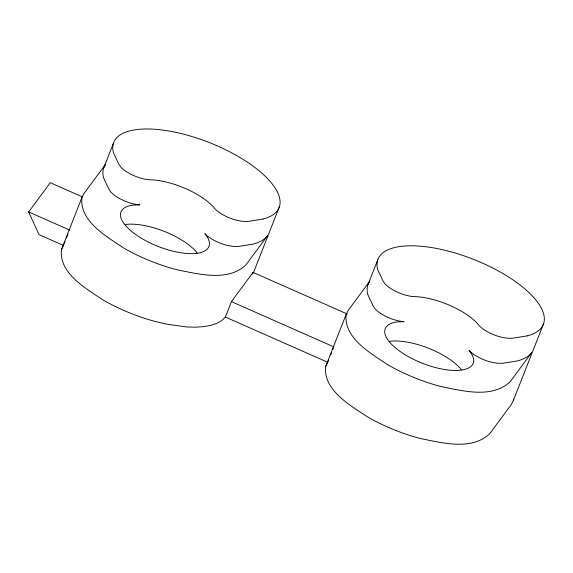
<?xml version="1.0" encoding="UTF-8"?>
<svg xmlns="http://www.w3.org/2000/svg" width="573" height="573" viewBox="0 0 573 573"><rect width="100%" height="100%" fill="white"/><g stroke="black" fill="none" stroke-linecap="round" stroke-linejoin="round"><path stroke-width="0.86" d="M81.953 197.477C79.146 221.264 106.793 236.563 123.381 247.83A88.901 34.881 21.5 0 0 176.183 269.575C198.1 273.923 227.409 282.124 245.853 265.013L267.469 235.768A88.922 34.889 21.5 0 1 253.137 244.091L238.117 246.497L233.813 246.411A22.497 8.824 21.5 0 1 204.84 233.598L207.748 237.759A47.251 18.537 21.5 0 1 154.058 244.743A47.251 18.537 21.5 0 1 133.043 205.091L139.819 204.84A22.497 8.824 21.5 0 1 110.847 192.034L108.777 188.918L103.649 177.974A88.872 34.867 21.5 0 1 105.661 164.207L84.038 193.445L81.953 197.477L61.469 249.499C58.639 273.307 86.129 288.534 102.889 299.851A88.901 34.881 21.5 0 0 155.698 321.596L166.342 324.11L186.569 326.961L195.658 327.183L203.852 326.646L211.043 325.335L217.088 323.265L221.901 320.45L225.368 317.034L231.428 301.627L253.044 272.383L347.345 314.047M387.627 364.65A88.901 34.881 21.5 0 0 440.429 386.403C462.347 390.75 491.655 398.951 510.099 381.84L531.715 352.596A88.922 34.889 21.5 0 1 517.383 360.911L502.363 363.325L498.052 363.232A22.497 8.824 21.5 0 1 469.086 350.425L471.994 354.58A47.251 18.537 21.5 0 1 418.304 361.57A47.251 18.537 21.5 0 1 397.282 321.919L404.058 321.668A22.497 8.824 21.5 0 1 375.093 308.854L373.023 305.738L367.895 294.794A88.872 34.867 21.5 0 1 369.907 281.028L348.284 310.272L346.199 314.305L325.715 366.319C322.886 390.127 350.375 405.362 367.135 416.671A88.901 34.881 21.5 0 0 419.945 438.417C441.862 442.771 471.164 450.965 489.614 433.854L511.231 404.61L513.336 400.534L543.677 323.487M346.199 314.305C343.377 338.106 370.86 353.34 387.627 364.657M64.183 243.847L65.143 241.412M66.418 238.167L68.015 234.121M103.57 168.276L113.433 143.243M252.406 274.001L253.044 272.383M253.33 272.934L279.431 206.66M328.752 359.858L327.792 362.294L225.368 317.034M330.664 354.995L331.624 352.56M332.899 349.315L333.851 346.887L231.428 301.627M367.809 285.103L377.679 260.063M61.469 249.499L63.202 246.139M325.715 366.319L327.448 362.96M63.546 245.466L38.971 234.593L28.65 211.946L50.274 182.701L82.405 196.911M28.65 211.946L69.612 230.067M461.358 369.793L459.875 367.88A47.251 18.537 21.5 0 0 389.819 341.286M197.119 252.972L195.637 251.053A47.251 18.537 21.5 0 0 125.573 224.458M513.716 399.052A88.879 34.874 21.5 0 1 513.329 400.527M263 219.051L247.98 221.465L243.675 221.379A22.497 8.824 21.5 0 1 214.703 208.565L213.256 206.767A47.251 18.537 21.5 0 0 152.425 179.865L149.682 179.807A22.497 8.824 21.5 0 1 120.717 166.994L118.64 163.878L113.511 152.934A88.872 34.867 21.5 0 1 217.79 146.094A88.872 34.867 21.5 0 1 263 219.051M527.246 335.878L512.226 338.285L507.922 338.199A22.497 8.824 21.5 0 1 478.949 325.392L477.495 323.587A47.251 18.537 21.5 0 0 416.671 296.685L413.928 296.628A22.497 8.824 21.5 0 1 384.956 283.821L382.886 280.706L377.757 269.761A88.872 34.867 21.5 0 1 482.029 262.914A88.872 34.867 21.5 0 1 527.246 335.878"/></g></svg>
